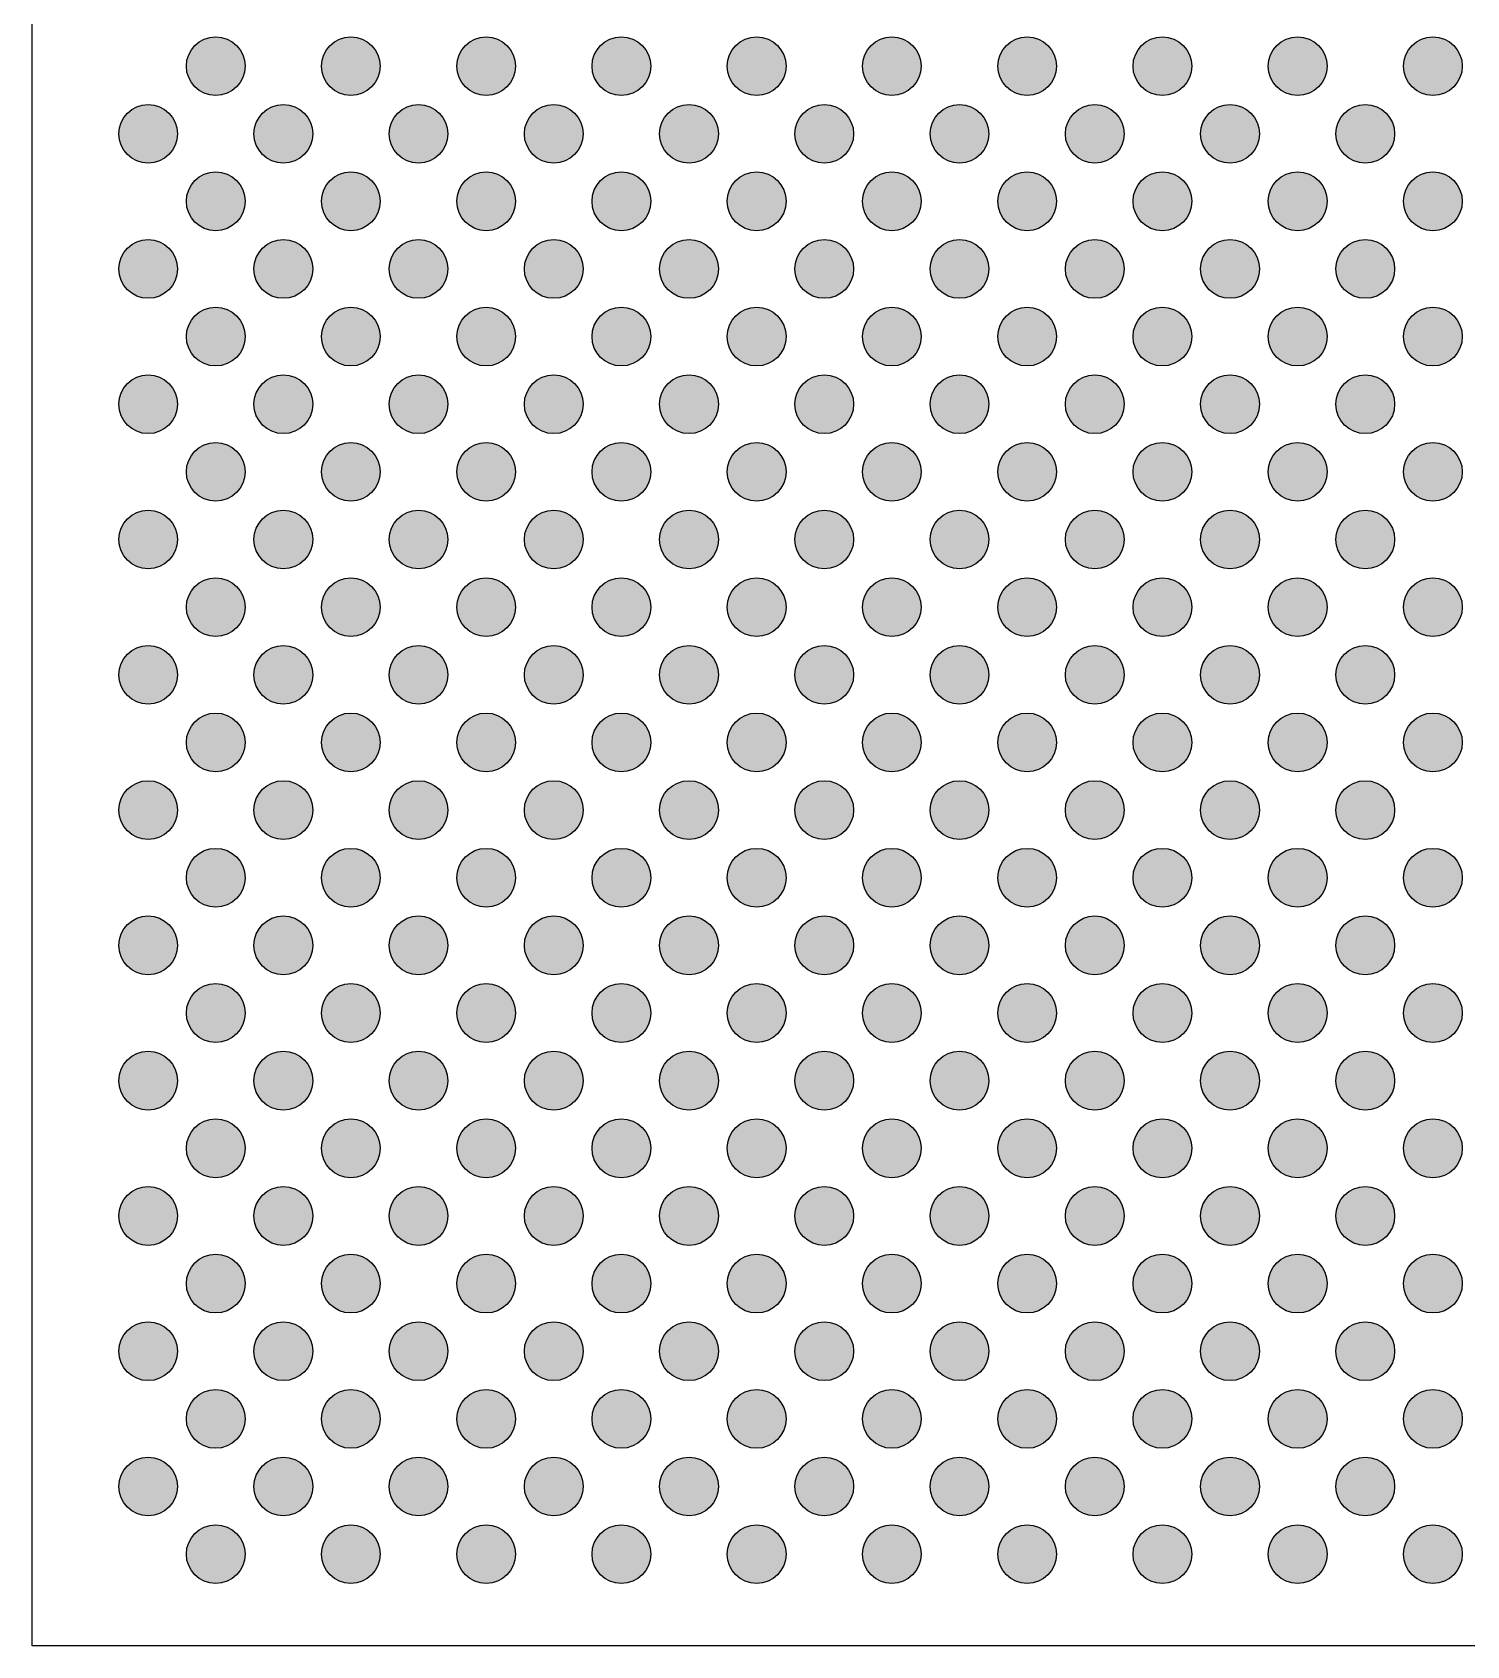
# Model space of a CAD drawing. Extents: x -42000 to 45000, y -40000 to 40000.
# Drawn here: x -26250 to -15750, y -22500 to -10693 of the extents above; entities that cross this region are included whole.
import ezdxf

# ---------------------------------------------------------------- set-up
doc = ezdxf.new("R2010")
doc.units = 0
doc.header["$MEASUREMENT"] = 0
doc.layers.add('PKG_OUTLINE', color=81, linetype='CONTINUOUS')
doc.layers.add('SOLDERMASK_PADS_BTM', color=12, linetype='CONTINUOUS')

msp = doc.modelspace()

# ---------------------------------------------------------------- hatches: boundary and pattern name
at = {"layer": 'SOLDERMASK_PADS_BTM'}
h = msp.add_hatch(color=256, dxfattribs=at)
edge = h.paths.add_edge_path()
edge.add_arc((-24907, -10941), 215, 0, 360, ccw=False)
h = msp.add_hatch(color=256, dxfattribs=at)
edge = h.paths.add_edge_path()
edge.add_arc((-23918, -10941), 215, 0, 360, ccw=False)
h = msp.add_hatch(color=256, dxfattribs=at)
edge = h.paths.add_edge_path()
edge.add_arc((-22928, -10941), 215, 0, 360, ccw=False)
h = msp.add_hatch(color=256, dxfattribs=at)
edge = h.paths.add_edge_path()
edge.add_arc((-21938, -10941), 215, 0, 360, ccw=False)
h = msp.add_hatch(color=256, dxfattribs=at)
edge = h.paths.add_edge_path()
edge.add_arc((-20948, -10941), 215, 0, 360, ccw=False)
h = msp.add_hatch(color=256, dxfattribs=at)
edge = h.paths.add_edge_path()
edge.add_arc((-19958, -10941), 215, 0, 360, ccw=False)
h = msp.add_hatch(color=256, dxfattribs=at)
edge = h.paths.add_edge_path()
edge.add_arc((-18968, -10941), 215, 0, 360, ccw=False)
h = msp.add_hatch(color=256, dxfattribs=at)
edge = h.paths.add_edge_path()
edge.add_arc((-17978, -10941), 215, 0, 360, ccw=False)
h = msp.add_hatch(color=256, dxfattribs=at)
edge = h.paths.add_edge_path()
edge.add_arc((-16988, -10941), 215, 0, 360, ccw=False)
h = msp.add_hatch(color=256, dxfattribs=at)
edge = h.paths.add_edge_path()
edge.add_arc((-15998, -10941), 215, 0, 360, ccw=False)
h = msp.add_hatch(color=256, dxfattribs=at)
edge = h.paths.add_edge_path()
edge.add_arc((-25402, -11436), 215, 0, 360, ccw=False)
h = msp.add_hatch(color=256, dxfattribs=at)
edge = h.paths.add_edge_path()
edge.add_arc((-24412, -11436), 215, 0, 360, ccw=False)
h = msp.add_hatch(color=256, dxfattribs=at)
edge = h.paths.add_edge_path()
edge.add_arc((-23423, -11436), 215, 0, 360, ccw=False)
h = msp.add_hatch(color=256, dxfattribs=at)
edge = h.paths.add_edge_path()
edge.add_arc((-22433, -11436), 215, 0, 360, ccw=False)
h = msp.add_hatch(color=256, dxfattribs=at)
edge = h.paths.add_edge_path()
edge.add_arc((-21443, -11436), 215, 0, 360, ccw=False)
h = msp.add_hatch(color=256, dxfattribs=at)
edge = h.paths.add_edge_path()
edge.add_arc((-20453, -11436), 215, 0, 360, ccw=False)
h = msp.add_hatch(color=256, dxfattribs=at)
edge = h.paths.add_edge_path()
edge.add_arc((-19463, -11436), 215, 0, 360, ccw=False)
h = msp.add_hatch(color=256, dxfattribs=at)
edge = h.paths.add_edge_path()
edge.add_arc((-18473, -11436), 215, 0, 360, ccw=False)
h = msp.add_hatch(color=256, dxfattribs=at)
edge = h.paths.add_edge_path()
edge.add_arc((-17483, -11436), 215, 0, 360, ccw=False)
h = msp.add_hatch(color=256, dxfattribs=at)
edge = h.paths.add_edge_path()
edge.add_arc((-16493, -11436), 215, 0, 360, ccw=False)
h = msp.add_hatch(color=256, dxfattribs=at)
edge = h.paths.add_edge_path()
edge.add_arc((-24907, -11930), 215, 0, 360, ccw=False)
h = msp.add_hatch(color=256, dxfattribs=at)
edge = h.paths.add_edge_path()
edge.add_arc((-23918, -11930), 215, 0, 360, ccw=False)
h = msp.add_hatch(color=256, dxfattribs=at)
edge = h.paths.add_edge_path()
edge.add_arc((-22928, -11930), 215, 0, 360, ccw=False)
h = msp.add_hatch(color=256, dxfattribs=at)
edge = h.paths.add_edge_path()
edge.add_arc((-21938, -11930), 215, 0, 360, ccw=False)
h = msp.add_hatch(color=256, dxfattribs=at)
edge = h.paths.add_edge_path()
edge.add_arc((-20948, -11930), 215, 0, 360, ccw=False)
h = msp.add_hatch(color=256, dxfattribs=at)
edge = h.paths.add_edge_path()
edge.add_arc((-19958, -11930), 215, 0, 360, ccw=False)
h = msp.add_hatch(color=256, dxfattribs=at)
edge = h.paths.add_edge_path()
edge.add_arc((-18968, -11930), 215, 0, 360, ccw=False)
h = msp.add_hatch(color=256, dxfattribs=at)
edge = h.paths.add_edge_path()
edge.add_arc((-17978, -11930), 215, 0, 360, ccw=False)
h = msp.add_hatch(color=256, dxfattribs=at)
edge = h.paths.add_edge_path()
edge.add_arc((-16988, -11930), 215, 0, 360, ccw=False)
h = msp.add_hatch(color=256, dxfattribs=at)
edge = h.paths.add_edge_path()
edge.add_arc((-15998, -11930), 215, 0, 360, ccw=False)
h = msp.add_hatch(color=256, dxfattribs=at)
edge = h.paths.add_edge_path()
edge.add_arc((-25402, -12425), 215, 0, 360, ccw=False)
h = msp.add_hatch(color=256, dxfattribs=at)
edge = h.paths.add_edge_path()
edge.add_arc((-24412, -12425), 215, 0, 360, ccw=False)
h = msp.add_hatch(color=256, dxfattribs=at)
edge = h.paths.add_edge_path()
edge.add_arc((-23423, -12425), 215, 0, 360, ccw=False)
h = msp.add_hatch(color=256, dxfattribs=at)
edge = h.paths.add_edge_path()
edge.add_arc((-22433, -12425), 215, 0, 360, ccw=False)
h = msp.add_hatch(color=256, dxfattribs=at)
edge = h.paths.add_edge_path()
edge.add_arc((-21443, -12425), 215, 0, 360, ccw=False)
h = msp.add_hatch(color=256, dxfattribs=at)
edge = h.paths.add_edge_path()
edge.add_arc((-20453, -12425), 215, 0, 360, ccw=False)
h = msp.add_hatch(color=256, dxfattribs=at)
edge = h.paths.add_edge_path()
edge.add_arc((-19463, -12425), 215, 0, 360, ccw=False)
h = msp.add_hatch(color=256, dxfattribs=at)
edge = h.paths.add_edge_path()
edge.add_arc((-18473, -12425), 215, 0, 360, ccw=False)
h = msp.add_hatch(color=256, dxfattribs=at)
edge = h.paths.add_edge_path()
edge.add_arc((-17483, -12425), 215, 0, 360, ccw=False)
h = msp.add_hatch(color=256, dxfattribs=at)
edge = h.paths.add_edge_path()
edge.add_arc((-16493, -12425), 215, 0, 360, ccw=False)
h = msp.add_hatch(color=256, dxfattribs=at)
edge = h.paths.add_edge_path()
edge.add_arc((-24907, -12920), 215, 0, 360, ccw=False)
h = msp.add_hatch(color=256, dxfattribs=at)
edge = h.paths.add_edge_path()
edge.add_arc((-23918, -12920), 215, 0, 360, ccw=False)
h = msp.add_hatch(color=256, dxfattribs=at)
edge = h.paths.add_edge_path()
edge.add_arc((-22928, -12920), 215, 0, 360, ccw=False)
h = msp.add_hatch(color=256, dxfattribs=at)
edge = h.paths.add_edge_path()
edge.add_arc((-21938, -12920), 215, 0, 360, ccw=False)
h = msp.add_hatch(color=256, dxfattribs=at)
edge = h.paths.add_edge_path()
edge.add_arc((-20948, -12920), 215, 0, 360, ccw=False)
h = msp.add_hatch(color=256, dxfattribs=at)
edge = h.paths.add_edge_path()
edge.add_arc((-19958, -12920), 215, 0, 360, ccw=False)
h = msp.add_hatch(color=256, dxfattribs=at)
edge = h.paths.add_edge_path()
edge.add_arc((-18968, -12920), 215, 0, 360, ccw=False)
h = msp.add_hatch(color=256, dxfattribs=at)
edge = h.paths.add_edge_path()
edge.add_arc((-17978, -12920), 215, 0, 360, ccw=False)
h = msp.add_hatch(color=256, dxfattribs=at)
edge = h.paths.add_edge_path()
edge.add_arc((-16988, -12920), 215, 0, 360, ccw=False)
h = msp.add_hatch(color=256, dxfattribs=at)
edge = h.paths.add_edge_path()
edge.add_arc((-15998, -12920), 215, 0, 360, ccw=False)
h = msp.add_hatch(color=256, dxfattribs=at)
edge = h.paths.add_edge_path()
edge.add_arc((-25402, -13415), 215, 0, 360, ccw=False)
h = msp.add_hatch(color=256, dxfattribs=at)
edge = h.paths.add_edge_path()
edge.add_arc((-24412, -13415), 215, 0, 360, ccw=False)
h = msp.add_hatch(color=256, dxfattribs=at)
edge = h.paths.add_edge_path()
edge.add_arc((-23423, -13415), 215, 0, 360, ccw=False)
h = msp.add_hatch(color=256, dxfattribs=at)
edge = h.paths.add_edge_path()
edge.add_arc((-22433, -13415), 215, 0, 360, ccw=False)
h = msp.add_hatch(color=256, dxfattribs=at)
edge = h.paths.add_edge_path()
edge.add_arc((-21443, -13415), 215, 0, 360, ccw=False)
h = msp.add_hatch(color=256, dxfattribs=at)
edge = h.paths.add_edge_path()
edge.add_arc((-20453, -13415), 215, 0, 360, ccw=False)
h = msp.add_hatch(color=256, dxfattribs=at)
edge = h.paths.add_edge_path()
edge.add_arc((-19463, -13415), 215, 0, 360, ccw=False)
h = msp.add_hatch(color=256, dxfattribs=at)
edge = h.paths.add_edge_path()
edge.add_arc((-18473, -13415), 215, 0, 360, ccw=False)
h = msp.add_hatch(color=256, dxfattribs=at)
edge = h.paths.add_edge_path()
edge.add_arc((-17483, -13415), 215, 0, 360, ccw=False)
h = msp.add_hatch(color=256, dxfattribs=at)
edge = h.paths.add_edge_path()
edge.add_arc((-16493, -13415), 215, 0, 360, ccw=False)
h = msp.add_hatch(color=256, dxfattribs=at)
edge = h.paths.add_edge_path()
edge.add_arc((-24907, -13910), 215, 0, 360, ccw=False)
h = msp.add_hatch(color=256, dxfattribs=at)
edge = h.paths.add_edge_path()
edge.add_arc((-23918, -13910), 215, 0, 360, ccw=False)
h = msp.add_hatch(color=256, dxfattribs=at)
edge = h.paths.add_edge_path()
edge.add_arc((-22928, -13910), 215, 0, 360, ccw=False)
h = msp.add_hatch(color=256, dxfattribs=at)
edge = h.paths.add_edge_path()
edge.add_arc((-21938, -13910), 215, 0, 360, ccw=False)
h = msp.add_hatch(color=256, dxfattribs=at)
edge = h.paths.add_edge_path()
edge.add_arc((-20948, -13910), 215, 0, 360, ccw=False)
h = msp.add_hatch(color=256, dxfattribs=at)
edge = h.paths.add_edge_path()
edge.add_arc((-19958, -13910), 215, 0, 360, ccw=False)
h = msp.add_hatch(color=256, dxfattribs=at)
edge = h.paths.add_edge_path()
edge.add_arc((-18968, -13910), 215, 0, 360, ccw=False)
h = msp.add_hatch(color=256, dxfattribs=at)
edge = h.paths.add_edge_path()
edge.add_arc((-17978, -13910), 215, 0, 360, ccw=False)
h = msp.add_hatch(color=256, dxfattribs=at)
edge = h.paths.add_edge_path()
edge.add_arc((-16988, -13910), 215, 0, 360, ccw=False)
h = msp.add_hatch(color=256, dxfattribs=at)
edge = h.paths.add_edge_path()
edge.add_arc((-15998, -13910), 215, 0, 360, ccw=False)
h = msp.add_hatch(color=256, dxfattribs=at)
edge = h.paths.add_edge_path()
edge.add_arc((-25402, -14405), 215, 0, 360, ccw=False)
h = msp.add_hatch(color=256, dxfattribs=at)
edge = h.paths.add_edge_path()
edge.add_arc((-24412, -14405), 215, 0, 360, ccw=False)
h = msp.add_hatch(color=256, dxfattribs=at)
edge = h.paths.add_edge_path()
edge.add_arc((-23423, -14405), 215, 0, 360, ccw=False)
h = msp.add_hatch(color=256, dxfattribs=at)
edge = h.paths.add_edge_path()
edge.add_arc((-22433, -14405), 215, 0, 360, ccw=False)
h = msp.add_hatch(color=256, dxfattribs=at)
edge = h.paths.add_edge_path()
edge.add_arc((-21443, -14405), 215, 0, 360, ccw=False)
h = msp.add_hatch(color=256, dxfattribs=at)
edge = h.paths.add_edge_path()
edge.add_arc((-20453, -14405), 215, 0, 360, ccw=False)
h = msp.add_hatch(color=256, dxfattribs=at)
edge = h.paths.add_edge_path()
edge.add_arc((-19463, -14405), 215, 0, 360, ccw=False)
h = msp.add_hatch(color=256, dxfattribs=at)
edge = h.paths.add_edge_path()
edge.add_arc((-18473, -14405), 215, 0, 360, ccw=False)
h = msp.add_hatch(color=256, dxfattribs=at)
edge = h.paths.add_edge_path()
edge.add_arc((-17483, -14405), 215, 0, 360, ccw=False)
h = msp.add_hatch(color=256, dxfattribs=at)
edge = h.paths.add_edge_path()
edge.add_arc((-16493, -14405), 215, 0, 360, ccw=False)
h = msp.add_hatch(color=256, dxfattribs=at)
edge = h.paths.add_edge_path()
edge.add_arc((-24907, -14900), 215, 0, 360, ccw=False)
h = msp.add_hatch(color=256, dxfattribs=at)
edge = h.paths.add_edge_path()
edge.add_arc((-23918, -14900), 215, 0, 360, ccw=False)
h = msp.add_hatch(color=256, dxfattribs=at)
edge = h.paths.add_edge_path()
edge.add_arc((-22928, -14900), 215, 0, 360, ccw=False)
h = msp.add_hatch(color=256, dxfattribs=at)
edge = h.paths.add_edge_path()
edge.add_arc((-21938, -14900), 215, 0, 360, ccw=False)
h = msp.add_hatch(color=256, dxfattribs=at)
edge = h.paths.add_edge_path()
edge.add_arc((-20948, -14900), 215, 0, 360, ccw=False)
h = msp.add_hatch(color=256, dxfattribs=at)
edge = h.paths.add_edge_path()
edge.add_arc((-19958, -14900), 215, 0, 360, ccw=False)
h = msp.add_hatch(color=256, dxfattribs=at)
edge = h.paths.add_edge_path()
edge.add_arc((-18968, -14900), 215, 0, 360, ccw=False)
h = msp.add_hatch(color=256, dxfattribs=at)
edge = h.paths.add_edge_path()
edge.add_arc((-17978, -14900), 215, 0, 360, ccw=False)
h = msp.add_hatch(color=256, dxfattribs=at)
edge = h.paths.add_edge_path()
edge.add_arc((-16988, -14900), 215, 0, 360, ccw=False)
h = msp.add_hatch(color=256, dxfattribs=at)
edge = h.paths.add_edge_path()
edge.add_arc((-15998, -14900), 215, 0, 360, ccw=False)
h = msp.add_hatch(color=256, dxfattribs=at)
edge = h.paths.add_edge_path()
edge.add_arc((-25402, -15395), 215, 0, 360, ccw=False)
h = msp.add_hatch(color=256, dxfattribs=at)
edge = h.paths.add_edge_path()
edge.add_arc((-24412, -15395), 215, 0, 360, ccw=False)
h = msp.add_hatch(color=256, dxfattribs=at)
edge = h.paths.add_edge_path()
edge.add_arc((-23423, -15395), 215, 0, 360, ccw=False)
h = msp.add_hatch(color=256, dxfattribs=at)
edge = h.paths.add_edge_path()
edge.add_arc((-22433, -15395), 215, 0, 360, ccw=False)
h = msp.add_hatch(color=256, dxfattribs=at)
edge = h.paths.add_edge_path()
edge.add_arc((-21443, -15395), 215, 0, 360, ccw=False)
h = msp.add_hatch(color=256, dxfattribs=at)
edge = h.paths.add_edge_path()
edge.add_arc((-20453, -15395), 215, 0, 360, ccw=False)
h = msp.add_hatch(color=256, dxfattribs=at)
edge = h.paths.add_edge_path()
edge.add_arc((-19463, -15395), 215, 0, 360, ccw=False)
h = msp.add_hatch(color=256, dxfattribs=at)
edge = h.paths.add_edge_path()
edge.add_arc((-18473, -15395), 215, 0, 360, ccw=False)
h = msp.add_hatch(color=256, dxfattribs=at)
edge = h.paths.add_edge_path()
edge.add_arc((-17483, -15395), 215, 0, 360, ccw=False)
h = msp.add_hatch(color=256, dxfattribs=at)
edge = h.paths.add_edge_path()
edge.add_arc((-16493, -15395), 215, 0, 360, ccw=False)
h = msp.add_hatch(color=256, dxfattribs=at)
edge = h.paths.add_edge_path()
edge.add_arc((-24907, -15890), 215, 0, 360, ccw=False)
h = msp.add_hatch(color=256, dxfattribs=at)
edge = h.paths.add_edge_path()
edge.add_arc((-23918, -15890), 215, 0, 360, ccw=False)
h = msp.add_hatch(color=256, dxfattribs=at)
edge = h.paths.add_edge_path()
edge.add_arc((-22928, -15890), 215, 0, 360, ccw=False)
h = msp.add_hatch(color=256, dxfattribs=at)
edge = h.paths.add_edge_path()
edge.add_arc((-21938, -15890), 215, 0, 360, ccw=False)
h = msp.add_hatch(color=256, dxfattribs=at)
edge = h.paths.add_edge_path()
edge.add_arc((-20948, -15890), 215, 0, 360, ccw=False)
h = msp.add_hatch(color=256, dxfattribs=at)
edge = h.paths.add_edge_path()
edge.add_arc((-19958, -15890), 215, 0, 360, ccw=False)
h = msp.add_hatch(color=256, dxfattribs=at)
edge = h.paths.add_edge_path()
edge.add_arc((-18968, -15890), 215, 0, 360, ccw=False)
h = msp.add_hatch(color=256, dxfattribs=at)
edge = h.paths.add_edge_path()
edge.add_arc((-17978, -15890), 215, 0, 360, ccw=False)
h = msp.add_hatch(color=256, dxfattribs=at)
edge = h.paths.add_edge_path()
edge.add_arc((-16988, -15890), 215, 0, 360, ccw=False)
h = msp.add_hatch(color=256, dxfattribs=at)
edge = h.paths.add_edge_path()
edge.add_arc((-15998, -15890), 215, 0, 360, ccw=False)
h = msp.add_hatch(color=256, dxfattribs=at)
edge = h.paths.add_edge_path()
edge.add_arc((-25402, -16385), 215, 0, 360, ccw=False)
h = msp.add_hatch(color=256, dxfattribs=at)
edge = h.paths.add_edge_path()
edge.add_arc((-24412, -16385), 215, 0, 360, ccw=False)
h = msp.add_hatch(color=256, dxfattribs=at)
edge = h.paths.add_edge_path()
edge.add_arc((-23423, -16385), 215, 0, 360, ccw=False)
h = msp.add_hatch(color=256, dxfattribs=at)
edge = h.paths.add_edge_path()
edge.add_arc((-22433, -16385), 215, 0, 360, ccw=False)
h = msp.add_hatch(color=256, dxfattribs=at)
edge = h.paths.add_edge_path()
edge.add_arc((-21443, -16385), 215, 0, 360, ccw=False)
h = msp.add_hatch(color=256, dxfattribs=at)
edge = h.paths.add_edge_path()
edge.add_arc((-20453, -16385), 215, 0, 360, ccw=False)
h = msp.add_hatch(color=256, dxfattribs=at)
edge = h.paths.add_edge_path()
edge.add_arc((-19463, -16385), 215, 0, 360, ccw=False)
h = msp.add_hatch(color=256, dxfattribs=at)
edge = h.paths.add_edge_path()
edge.add_arc((-18473, -16385), 215, 0, 360, ccw=False)
h = msp.add_hatch(color=256, dxfattribs=at)
edge = h.paths.add_edge_path()
edge.add_arc((-17483, -16385), 215, 0, 360, ccw=False)
h = msp.add_hatch(color=256, dxfattribs=at)
edge = h.paths.add_edge_path()
edge.add_arc((-16493, -16385), 215, 0, 360, ccw=False)
h = msp.add_hatch(color=256, dxfattribs=at)
edge = h.paths.add_edge_path()
edge.add_arc((-24907, -16880), 215, 0, 360, ccw=False)
h = msp.add_hatch(color=256, dxfattribs=at)
edge = h.paths.add_edge_path()
edge.add_arc((-23918, -16880), 215, 0, 360, ccw=False)
h = msp.add_hatch(color=256, dxfattribs=at)
edge = h.paths.add_edge_path()
edge.add_arc((-22928, -16880), 215, 0, 360, ccw=False)
h = msp.add_hatch(color=256, dxfattribs=at)
edge = h.paths.add_edge_path()
edge.add_arc((-21938, -16880), 215, 0, 360, ccw=False)
h = msp.add_hatch(color=256, dxfattribs=at)
edge = h.paths.add_edge_path()
edge.add_arc((-20948, -16880), 215, 0, 360, ccw=False)
h = msp.add_hatch(color=256, dxfattribs=at)
edge = h.paths.add_edge_path()
edge.add_arc((-19958, -16880), 215, 0, 360, ccw=False)
h = msp.add_hatch(color=256, dxfattribs=at)
edge = h.paths.add_edge_path()
edge.add_arc((-18968, -16880), 215, 0, 360, ccw=False)
h = msp.add_hatch(color=256, dxfattribs=at)
edge = h.paths.add_edge_path()
edge.add_arc((-17978, -16880), 215, 0, 360, ccw=False)
h = msp.add_hatch(color=256, dxfattribs=at)
edge = h.paths.add_edge_path()
edge.add_arc((-16988, -16880), 215, 0, 360, ccw=False)
h = msp.add_hatch(color=256, dxfattribs=at)
edge = h.paths.add_edge_path()
edge.add_arc((-15998, -16880), 215, 0, 360, ccw=False)
h = msp.add_hatch(color=256, dxfattribs=at)
edge = h.paths.add_edge_path()
edge.add_arc((-25402, -17375), 215, 0, 360, ccw=False)
h = msp.add_hatch(color=256, dxfattribs=at)
edge = h.paths.add_edge_path()
edge.add_arc((-24412, -17375), 215, 0, 360, ccw=False)
h = msp.add_hatch(color=256, dxfattribs=at)
edge = h.paths.add_edge_path()
edge.add_arc((-23423, -17375), 215, 0, 360, ccw=False)
h = msp.add_hatch(color=256, dxfattribs=at)
edge = h.paths.add_edge_path()
edge.add_arc((-22433, -17375), 215, 0, 360, ccw=False)
h = msp.add_hatch(color=256, dxfattribs=at)
edge = h.paths.add_edge_path()
edge.add_arc((-21443, -17375), 215, 0, 360, ccw=False)
h = msp.add_hatch(color=256, dxfattribs=at)
edge = h.paths.add_edge_path()
edge.add_arc((-20453, -17375), 215, 0, 360, ccw=False)
h = msp.add_hatch(color=256, dxfattribs=at)
edge = h.paths.add_edge_path()
edge.add_arc((-19463, -17375), 215, 0, 360, ccw=False)
h = msp.add_hatch(color=256, dxfattribs=at)
edge = h.paths.add_edge_path()
edge.add_arc((-18473, -17375), 215, 0, 360, ccw=False)
h = msp.add_hatch(color=256, dxfattribs=at)
edge = h.paths.add_edge_path()
edge.add_arc((-17483, -17375), 215, 0, 360, ccw=False)
h = msp.add_hatch(color=256, dxfattribs=at)
edge = h.paths.add_edge_path()
edge.add_arc((-16493, -17375), 215, 0, 360, ccw=False)
h = msp.add_hatch(color=256, dxfattribs=at)
edge = h.paths.add_edge_path()
edge.add_arc((-24907, -17870), 215, 0, 360, ccw=False)
h = msp.add_hatch(color=256, dxfattribs=at)
edge = h.paths.add_edge_path()
edge.add_arc((-23918, -17870), 215, 0, 360, ccw=False)
h = msp.add_hatch(color=256, dxfattribs=at)
edge = h.paths.add_edge_path()
edge.add_arc((-22928, -17870), 215, 0, 360, ccw=False)
h = msp.add_hatch(color=256, dxfattribs=at)
edge = h.paths.add_edge_path()
edge.add_arc((-21938, -17870), 215, 0, 360, ccw=False)
h = msp.add_hatch(color=256, dxfattribs=at)
edge = h.paths.add_edge_path()
edge.add_arc((-20948, -17870), 215, 0, 360, ccw=False)
h = msp.add_hatch(color=256, dxfattribs=at)
edge = h.paths.add_edge_path()
edge.add_arc((-19958, -17870), 215, 0, 360, ccw=False)
h = msp.add_hatch(color=256, dxfattribs=at)
edge = h.paths.add_edge_path()
edge.add_arc((-18968, -17870), 215, 0, 360, ccw=False)
h = msp.add_hatch(color=256, dxfattribs=at)
edge = h.paths.add_edge_path()
edge.add_arc((-17978, -17870), 215, 0, 360, ccw=False)
h = msp.add_hatch(color=256, dxfattribs=at)
edge = h.paths.add_edge_path()
edge.add_arc((-16988, -17870), 215, 0, 360, ccw=False)
h = msp.add_hatch(color=256, dxfattribs=at)
edge = h.paths.add_edge_path()
edge.add_arc((-15998, -17870), 215, 0, 360, ccw=False)
h = msp.add_hatch(color=256, dxfattribs=at)
edge = h.paths.add_edge_path()
edge.add_arc((-25402, -18365), 215, 0, 360, ccw=False)
h = msp.add_hatch(color=256, dxfattribs=at)
edge = h.paths.add_edge_path()
edge.add_arc((-24412, -18365), 215, 0, 360, ccw=False)
h = msp.add_hatch(color=256, dxfattribs=at)
edge = h.paths.add_edge_path()
edge.add_arc((-23423, -18365), 215, 0, 360, ccw=False)
h = msp.add_hatch(color=256, dxfattribs=at)
edge = h.paths.add_edge_path()
edge.add_arc((-22433, -18365), 215, 0, 360, ccw=False)
h = msp.add_hatch(color=256, dxfattribs=at)
edge = h.paths.add_edge_path()
edge.add_arc((-21443, -18365), 215, 0, 360, ccw=False)
h = msp.add_hatch(color=256, dxfattribs=at)
edge = h.paths.add_edge_path()
edge.add_arc((-20453, -18365), 215, 0, 360, ccw=False)
h = msp.add_hatch(color=256, dxfattribs=at)
edge = h.paths.add_edge_path()
edge.add_arc((-19463, -18365), 215, 0, 360, ccw=False)
h = msp.add_hatch(color=256, dxfattribs=at)
edge = h.paths.add_edge_path()
edge.add_arc((-18473, -18365), 215, 0, 360, ccw=False)
h = msp.add_hatch(color=256, dxfattribs=at)
edge = h.paths.add_edge_path()
edge.add_arc((-17483, -18365), 215, 0, 360, ccw=False)
h = msp.add_hatch(color=256, dxfattribs=at)
edge = h.paths.add_edge_path()
edge.add_arc((-16493, -18365), 215, 0, 360, ccw=False)
h = msp.add_hatch(color=256, dxfattribs=at)
edge = h.paths.add_edge_path()
edge.add_arc((-24907, -18860), 215, 0, 360, ccw=False)
h = msp.add_hatch(color=256, dxfattribs=at)
edge = h.paths.add_edge_path()
edge.add_arc((-23918, -18860), 215, 0, 360, ccw=False)
h = msp.add_hatch(color=256, dxfattribs=at)
edge = h.paths.add_edge_path()
edge.add_arc((-22928, -18860), 215, 0, 360, ccw=False)
h = msp.add_hatch(color=256, dxfattribs=at)
edge = h.paths.add_edge_path()
edge.add_arc((-21938, -18860), 215, 0, 360, ccw=False)
h = msp.add_hatch(color=256, dxfattribs=at)
edge = h.paths.add_edge_path()
edge.add_arc((-20948, -18860), 215, 0, 360, ccw=False)
h = msp.add_hatch(color=256, dxfattribs=at)
edge = h.paths.add_edge_path()
edge.add_arc((-19958, -18860), 215, 0, 360, ccw=False)
h = msp.add_hatch(color=256, dxfattribs=at)
edge = h.paths.add_edge_path()
edge.add_arc((-18968, -18860), 215, 0, 360, ccw=False)
h = msp.add_hatch(color=256, dxfattribs=at)
edge = h.paths.add_edge_path()
edge.add_arc((-17978, -18860), 215, 0, 360, ccw=False)
h = msp.add_hatch(color=256, dxfattribs=at)
edge = h.paths.add_edge_path()
edge.add_arc((-16988, -18860), 215, 0, 360, ccw=False)
h = msp.add_hatch(color=256, dxfattribs=at)
edge = h.paths.add_edge_path()
edge.add_arc((-15998, -18860), 215, 0, 360, ccw=False)
h = msp.add_hatch(color=256, dxfattribs=at)
edge = h.paths.add_edge_path()
edge.add_arc((-25402, -19355), 215, 0, 360, ccw=False)
h = msp.add_hatch(color=256, dxfattribs=at)
edge = h.paths.add_edge_path()
edge.add_arc((-24412, -19355), 215, 0, 360, ccw=False)
h = msp.add_hatch(color=256, dxfattribs=at)
edge = h.paths.add_edge_path()
edge.add_arc((-23423, -19355), 215, 0, 360, ccw=False)
h = msp.add_hatch(color=256, dxfattribs=at)
edge = h.paths.add_edge_path()
edge.add_arc((-22433, -19355), 215, 0, 360, ccw=False)
h = msp.add_hatch(color=256, dxfattribs=at)
edge = h.paths.add_edge_path()
edge.add_arc((-21443, -19355), 215, 0, 360, ccw=False)
h = msp.add_hatch(color=256, dxfattribs=at)
edge = h.paths.add_edge_path()
edge.add_arc((-20453, -19355), 215, 0, 360, ccw=False)
h = msp.add_hatch(color=256, dxfattribs=at)
edge = h.paths.add_edge_path()
edge.add_arc((-19463, -19355), 215, 0, 360, ccw=False)
h = msp.add_hatch(color=256, dxfattribs=at)
edge = h.paths.add_edge_path()
edge.add_arc((-18473, -19355), 215, 0, 360, ccw=False)
h = msp.add_hatch(color=256, dxfattribs=at)
edge = h.paths.add_edge_path()
edge.add_arc((-17483, -19355), 215, 0, 360, ccw=False)
h = msp.add_hatch(color=256, dxfattribs=at)
edge = h.paths.add_edge_path()
edge.add_arc((-16493, -19355), 215, 0, 360, ccw=False)
h = msp.add_hatch(color=256, dxfattribs=at)
edge = h.paths.add_edge_path()
edge.add_arc((-24907, -19850), 215, 0, 360, ccw=False)
h = msp.add_hatch(color=256, dxfattribs=at)
edge = h.paths.add_edge_path()
edge.add_arc((-23918, -19850), 215, 0, 360, ccw=False)
h = msp.add_hatch(color=256, dxfattribs=at)
edge = h.paths.add_edge_path()
edge.add_arc((-22928, -19850), 215, 0, 360, ccw=False)
h = msp.add_hatch(color=256, dxfattribs=at)
edge = h.paths.add_edge_path()
edge.add_arc((-21938, -19850), 215, 0, 360, ccw=False)
h = msp.add_hatch(color=256, dxfattribs=at)
edge = h.paths.add_edge_path()
edge.add_arc((-20948, -19850), 215, 0, 360, ccw=False)
h = msp.add_hatch(color=256, dxfattribs=at)
edge = h.paths.add_edge_path()
edge.add_arc((-19958, -19850), 215, 0, 360, ccw=False)
h = msp.add_hatch(color=256, dxfattribs=at)
edge = h.paths.add_edge_path()
edge.add_arc((-18968, -19850), 215, 0, 360, ccw=False)
h = msp.add_hatch(color=256, dxfattribs=at)
edge = h.paths.add_edge_path()
edge.add_arc((-17978, -19850), 215, 0, 360, ccw=False)
h = msp.add_hatch(color=256, dxfattribs=at)
edge = h.paths.add_edge_path()
edge.add_arc((-16988, -19850), 215, 0, 360, ccw=False)
h = msp.add_hatch(color=256, dxfattribs=at)
edge = h.paths.add_edge_path()
edge.add_arc((-15998, -19850), 215, 0, 360, ccw=False)
h = msp.add_hatch(color=256, dxfattribs=at)
edge = h.paths.add_edge_path()
edge.add_arc((-25402, -20345), 215, 0, 360, ccw=False)
h = msp.add_hatch(color=256, dxfattribs=at)
edge = h.paths.add_edge_path()
edge.add_arc((-24412, -20345), 215, 0, 360, ccw=False)
h = msp.add_hatch(color=256, dxfattribs=at)
edge = h.paths.add_edge_path()
edge.add_arc((-23423, -20345), 215, 0, 360, ccw=False)
h = msp.add_hatch(color=256, dxfattribs=at)
edge = h.paths.add_edge_path()
edge.add_arc((-22433, -20345), 215, 0, 360, ccw=False)
h = msp.add_hatch(color=256, dxfattribs=at)
edge = h.paths.add_edge_path()
edge.add_arc((-21443, -20345), 215, 0, 360, ccw=False)
h = msp.add_hatch(color=256, dxfattribs=at)
edge = h.paths.add_edge_path()
edge.add_arc((-20453, -20345), 215, 0, 360, ccw=False)
h = msp.add_hatch(color=256, dxfattribs=at)
edge = h.paths.add_edge_path()
edge.add_arc((-19463, -20345), 215, 0, 360, ccw=False)
h = msp.add_hatch(color=256, dxfattribs=at)
edge = h.paths.add_edge_path()
edge.add_arc((-18473, -20345), 215, 0, 360, ccw=False)
h = msp.add_hatch(color=256, dxfattribs=at)
edge = h.paths.add_edge_path()
edge.add_arc((-17483, -20345), 215, 0, 360, ccw=False)
h = msp.add_hatch(color=256, dxfattribs=at)
edge = h.paths.add_edge_path()
edge.add_arc((-16493, -20345), 215, 0, 360, ccw=False)
h = msp.add_hatch(color=256, dxfattribs=at)
edge = h.paths.add_edge_path()
edge.add_arc((-24907, -20840), 215, 0, 360, ccw=False)
h = msp.add_hatch(color=256, dxfattribs=at)
edge = h.paths.add_edge_path()
edge.add_arc((-23918, -20840), 215, 0, 360, ccw=False)
h = msp.add_hatch(color=256, dxfattribs=at)
edge = h.paths.add_edge_path()
edge.add_arc((-22928, -20840), 215, 0, 360, ccw=False)
h = msp.add_hatch(color=256, dxfattribs=at)
edge = h.paths.add_edge_path()
edge.add_arc((-21938, -20840), 215, 0, 360, ccw=False)
h = msp.add_hatch(color=256, dxfattribs=at)
edge = h.paths.add_edge_path()
edge.add_arc((-20948, -20840), 215, 0, 360, ccw=False)
h = msp.add_hatch(color=256, dxfattribs=at)
edge = h.paths.add_edge_path()
edge.add_arc((-19958, -20840), 215, 0, 360, ccw=False)
h = msp.add_hatch(color=256, dxfattribs=at)
edge = h.paths.add_edge_path()
edge.add_arc((-18968, -20840), 215, 0, 360, ccw=False)
h = msp.add_hatch(color=256, dxfattribs=at)
edge = h.paths.add_edge_path()
edge.add_arc((-17978, -20840), 215, 0, 360, ccw=False)
h = msp.add_hatch(color=256, dxfattribs=at)
edge = h.paths.add_edge_path()
edge.add_arc((-16988, -20840), 215, 0, 360, ccw=False)
h = msp.add_hatch(color=256, dxfattribs=at)
edge = h.paths.add_edge_path()
edge.add_arc((-15998, -20840), 215, 0, 360, ccw=False)
h = msp.add_hatch(color=256, dxfattribs=at)
edge = h.paths.add_edge_path()
edge.add_arc((-25402, -21335), 215, 0, 360, ccw=False)
h = msp.add_hatch(color=256, dxfattribs=at)
edge = h.paths.add_edge_path()
edge.add_arc((-24412, -21335), 215, 0, 360, ccw=False)
h = msp.add_hatch(color=256, dxfattribs=at)
edge = h.paths.add_edge_path()
edge.add_arc((-23423, -21335), 215, 0, 360, ccw=False)
h = msp.add_hatch(color=256, dxfattribs=at)
edge = h.paths.add_edge_path()
edge.add_arc((-22433, -21335), 215, 0, 360, ccw=False)
h = msp.add_hatch(color=256, dxfattribs=at)
edge = h.paths.add_edge_path()
edge.add_arc((-21443, -21335), 215, 0, 360, ccw=False)
h = msp.add_hatch(color=256, dxfattribs=at)
edge = h.paths.add_edge_path()
edge.add_arc((-20453, -21335), 215, 0, 360, ccw=False)
h = msp.add_hatch(color=256, dxfattribs=at)
edge = h.paths.add_edge_path()
edge.add_arc((-19463, -21335), 215, 0, 360, ccw=False)
h = msp.add_hatch(color=256, dxfattribs=at)
edge = h.paths.add_edge_path()
edge.add_arc((-18473, -21335), 215, 0, 360, ccw=False)
h = msp.add_hatch(color=256, dxfattribs=at)
edge = h.paths.add_edge_path()
edge.add_arc((-17483, -21335), 215, 0, 360, ccw=False)
h = msp.add_hatch(color=256, dxfattribs=at)
edge = h.paths.add_edge_path()
edge.add_arc((-16493, -21335), 215, 0, 360, ccw=False)
h = msp.add_hatch(color=256, dxfattribs=at)
edge = h.paths.add_edge_path()
edge.add_arc((-24907, -21830), 215, 0, 360, ccw=False)
h = msp.add_hatch(color=256, dxfattribs=at)
edge = h.paths.add_edge_path()
edge.add_arc((-23918, -21830), 215, 0, 360, ccw=False)
h = msp.add_hatch(color=256, dxfattribs=at)
edge = h.paths.add_edge_path()
edge.add_arc((-22928, -21830), 215, 0, 360, ccw=False)
h = msp.add_hatch(color=256, dxfattribs=at)
edge = h.paths.add_edge_path()
edge.add_arc((-21938, -21830), 215, 0, 360, ccw=False)
h = msp.add_hatch(color=256, dxfattribs=at)
edge = h.paths.add_edge_path()
edge.add_arc((-20948, -21830), 215, 0, 360, ccw=False)
h = msp.add_hatch(color=256, dxfattribs=at)
edge = h.paths.add_edge_path()
edge.add_arc((-19958, -21830), 215, 0, 360, ccw=False)
h = msp.add_hatch(color=256, dxfattribs=at)
edge = h.paths.add_edge_path()
edge.add_arc((-18968, -21830), 215, 0, 360, ccw=False)
h = msp.add_hatch(color=256, dxfattribs=at)
edge = h.paths.add_edge_path()
edge.add_arc((-17978, -21830), 215, 0, 360, ccw=False)
h = msp.add_hatch(color=256, dxfattribs=at)
edge = h.paths.add_edge_path()
edge.add_arc((-16988, -21830), 215, 0, 360, ccw=False)
h = msp.add_hatch(color=256, dxfattribs=at)
edge = h.paths.add_edge_path()
edge.add_arc((-15998, -21830), 215, 0, 360, ccw=False)

# ---------------------------------------------------------------- linework, layer by layer
at = {"layer": 'PKG_OUTLINE'}
msp.add_lwpolyline([(-26250, -22500), (-26250, 22500), (26250, 22500), (26250, -22500)], close=True, dxfattribs=at)
at = {"layer": 'SOLDERMASK_PADS_BTM'}
for centre in [(-24907, -10941), (-23918, -10941), (-22928, -10941), (-21938, -10941), (-20948, -10941), (-19958, -10941), (-18968, -10941), (-17978, -10941), (-16988, -10941), (-15998, -10941), (-25402, -11436), (-24412, -11436), (-23423, -11436), (-22433, -11436), (-21443, -11436), (-20453, -11436), (-19463, -11436), (-18473, -11436), (-17483, -11436), (-16493, -11436), (-24907, -11930), (-23918, -11930), (-22928, -11930), (-21938, -11930), (-20948, -11930), (-19958, -11930), (-18968, -11930), (-17978, -11930), (-16988, -11930), (-15998, -11930), (-25402, -12425), (-24412, -12425), (-23423, -12425), (-22433, -12425), (-21443, -12425), (-20453, -12425), (-19463, -12425), (-18473, -12425), (-17483, -12425), (-16493, -12425), (-24907, -12920), (-23918, -12920), (-22928, -12920), (-21938, -12920), (-20948, -12920), (-19958, -12920), (-18968, -12920), (-17978, -12920), (-16988, -12920), (-15998, -12920), (-25402, -13415), (-24412, -13415), (-23423, -13415), (-22433, -13415), (-21443, -13415), (-20453, -13415), (-19463, -13415), (-18473, -13415), (-17483, -13415), (-16493, -13415), (-24907, -13910), (-23918, -13910), (-22928, -13910), (-21938, -13910), (-20948, -13910), (-19958, -13910), (-18968, -13910), (-17978, -13910), (-16988, -13910), (-15998, -13910), (-25402, -14405), (-24412, -14405), (-23423, -14405), (-22433, -14405), (-21443, -14405), (-20453, -14405), (-19463, -14405), (-18473, -14405), (-17483, -14405), (-16493, -14405), (-24907, -14900), (-23918, -14900), (-22928, -14900), (-21938, -14900), (-20948, -14900), (-19958, -14900), (-18968, -14900), (-17978, -14900), (-16988, -14900), (-15998, -14900), (-25402, -15395), (-24412, -15395), (-23423, -15395), (-22433, -15395), (-21443, -15395), (-20453, -15395), (-19463, -15395), (-18473, -15395), (-17483, -15395), (-16493, -15395), (-24907, -15890), (-23918, -15890), (-22928, -15890), (-21938, -15890), (-20948, -15890), (-19958, -15890), (-18968, -15890), (-17978, -15890), (-16988, -15890), (-15998, -15890), (-25402, -16385), (-24412, -16385), (-23423, -16385), (-22433, -16385), (-21443, -16385), (-20453, -16385), (-19463, -16385), (-18473, -16385), (-17483, -16385), (-16493, -16385), (-24907, -16880), (-23918, -16880), (-22928, -16880), (-21938, -16880), (-20948, -16880), (-19958, -16880), (-18968, -16880), (-17978, -16880), (-16988, -16880), (-15998, -16880), (-25402, -17375), (-24412, -17375), (-23423, -17375), (-22433, -17375), (-21443, -17375), (-20453, -17375), (-19463, -17375), (-18473, -17375), (-17483, -17375), (-16493, -17375), (-24907, -17870), (-23918, -17870), (-22928, -17870), (-21938, -17870), (-20948, -17870), (-19958, -17870), (-18968, -17870), (-17978, -17870), (-16988, -17870), (-15998, -17870), (-25402, -18365), (-24412, -18365), (-23423, -18365), (-22433, -18365), (-21443, -18365), (-20453, -18365), (-19463, -18365), (-18473, -18365), (-17483, -18365), (-16493, -18365), (-24907, -18860), (-23918, -18860), (-22928, -18860), (-21938, -18860), (-20948, -18860), (-19958, -18860), (-18968, -18860), (-17978, -18860), (-16988, -18860), (-15998, -18860), (-25402, -19355), (-24412, -19355), (-23423, -19355), (-22433, -19355), (-21443, -19355), (-20453, -19355), (-19463, -19355), (-18473, -19355), (-17483, -19355), (-16493, -19355), (-24907, -19850), (-23918, -19850), (-22928, -19850), (-21938, -19850), (-20948, -19850), (-19958, -19850), (-18968, -19850), (-17978, -19850), (-16988, -19850), (-15998, -19850), (-25402, -20345), (-24412, -20345), (-23423, -20345), (-22433, -20345), (-21443, -20345), (-20453, -20345), (-19463, -20345), (-18473, -20345), (-17483, -20345), (-16493, -20345), (-24907, -20840), (-23918, -20840), (-22928, -20840), (-21938, -20840), (-20948, -20840), (-19958, -20840), (-18968, -20840), (-17978, -20840), (-16988, -20840), (-15998, -20840), (-25402, -21335), (-24412, -21335), (-23423, -21335), (-22433, -21335), (-21443, -21335), (-20453, -21335), (-19463, -21335), (-18473, -21335), (-17483, -21335), (-16493, -21335), (-24907, -21830), (-23918, -21830), (-22928, -21830), (-21938, -21830), (-20948, -21830), (-19958, -21830), (-18968, -21830), (-17978, -21830), (-16988, -21830), (-15998, -21830)]:
    msp.add_circle(centre, 215, dxfattribs=at)

doc.saveas('drawing.dxf')
